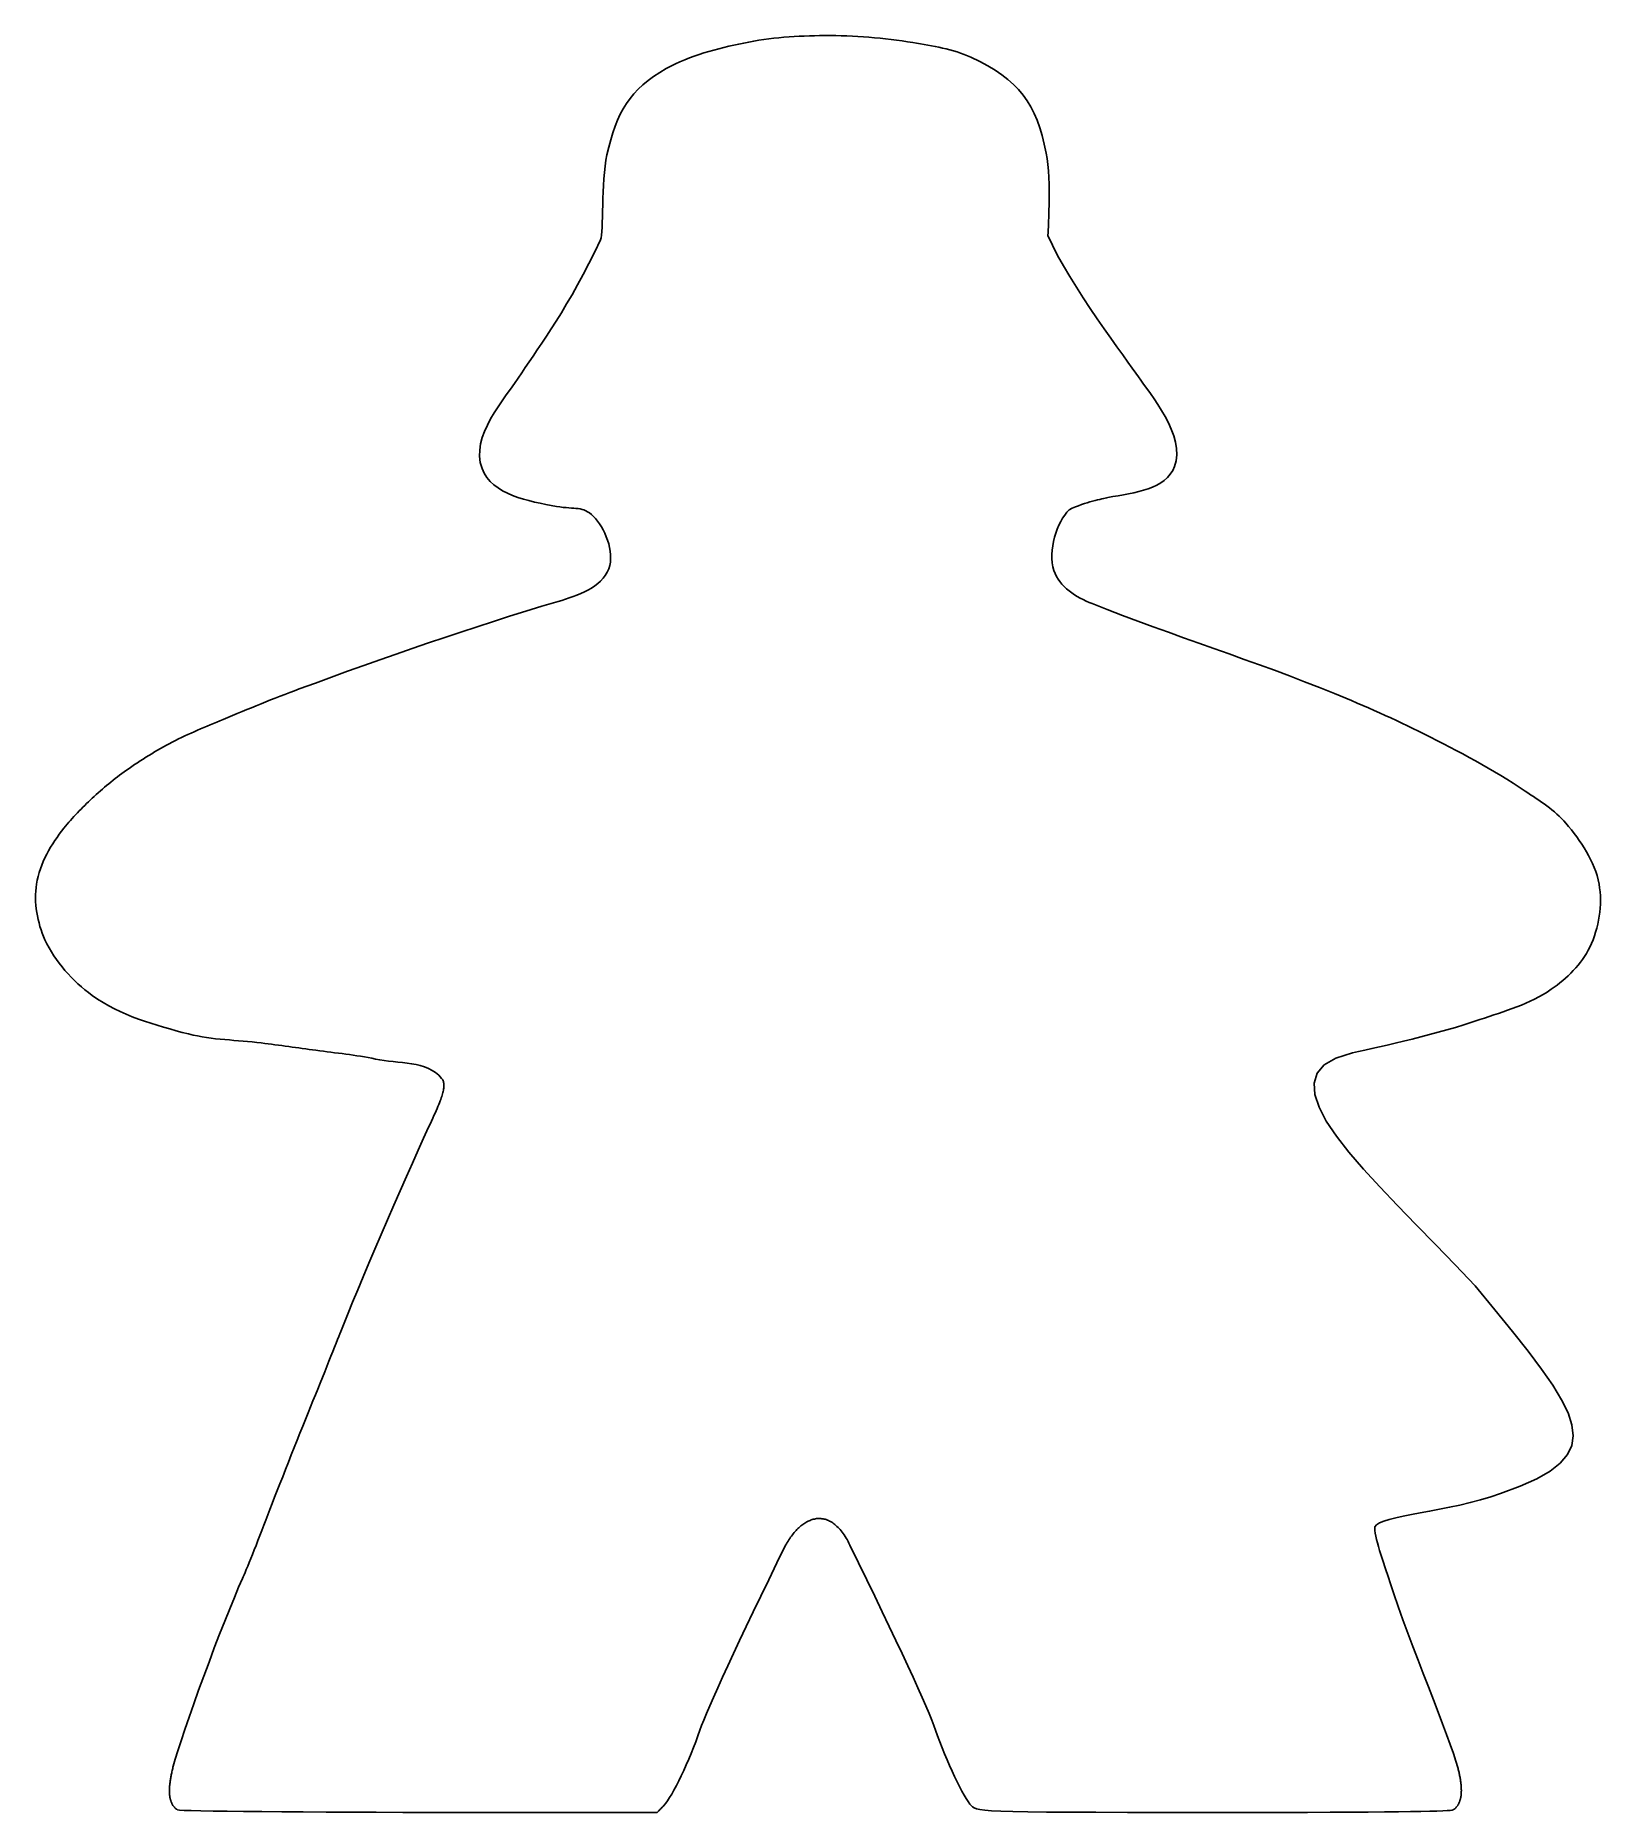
# Model space of a CAD drawing. Extents: x 0 to 169, y 0 to 192.
import ezdxf

# ---------------------------------------------------------------- set-up
doc = ezdxf.new("R2010")
doc.units = 0
doc.layers.get('0').update_dxf_attribs({"linetype": 'CONTINUOUS'})

msp = doc.modelspace()

# ---------------------------------------------------------------- linework, layer by layer
at = {"color": 7}
msp.add_lwpolyline([(15.317751, 0.277246), (15.271733, 0.307496), (15.226964, 0.338942), (15.183441, 0.371591), (15.141164, 0.405453), (15.100132, 0.440534), (15.060344, 0.476845), (15.0218, 0.514395), (14.984499, 0.553193), (14.948438, 0.593249), (14.913619, 0.634569), (14.880039, 0.677164), (14.847699, 0.721045), (14.816596, 0.766215), (14.78673, 0.812689), (14.758101, 0.860473), (14.730707, 0.909574), (14.704547, 0.960004), (14.679621, 1.011772), (14.655927, 1.064887), (14.633467, 1.119357), (14.612237, 1.175189), (14.592237, 1.232395), (14.573465, 1.290981), (14.55592, 1.35096), (14.539603, 1.412335), (14.524514, 1.475124), (14.51065, 1.539325), (14.498011, 1.604955), (14.486597, 1.672021), (14.476405, 1.74053), (14.467436, 1.810494), (14.459686, 1.881918), (14.453156, 1.954813), (14.447846, 2.02919), (14.443755, 2.105054), (14.440882, 2.182416), (14.439215, 2.261285), (14.438765, 2.341671), (14.439533, 2.423581), (14.441517, 2.507025), (14.444719, 2.592012), (14.449134, 2.678549), (14.454759, 2.766645), (14.461596, 2.856312), (14.469642, 2.947559), (14.478897, 3.040391), (14.489362, 3.134818), (14.501032, 3.230851), (14.51391, 3.328498), (14.527991, 3.427767), (14.543278, 3.528669), (14.559767, 3.631211), (14.57746, 3.735403), (14.596354, 3.841253), (14.616449, 3.948771), (14.637745, 4.057965), (14.66024, 4.168846), (14.683934, 4.281419), (14.708823, 4.395698), (14.734908, 4.511686), (14.76219, 4.629396), (14.790667, 4.748837), (14.820338, 4.870016), (14.851202, 4.992944), (15.055198, 5.732362), (15.336331, 6.655972), (15.685571, 7.739298), (16.093892, 8.957879), (16.552265, 10.287238), (17.051661, 11.702913), (17.583052, 13.180431), (18.137411, 14.695324), (18.705708, 16.223123), (19.278916, 17.73936), (19.848007, 19.219564), (20.403951, 20.639268), (20.937721, 21.974003), (21.44029, 23.199297), (21.902627, 24.290684), (22.315706, 25.223695), (22.392078, 25.395809), (22.487614, 25.61876), (22.600909, 25.889022), (22.730563, 26.203066), (22.875172, 26.557367), (23.033333, 26.948395), (23.203642, 27.372628), (23.384699, 27.826534), (23.575099, 28.306589), (23.77344, 28.809265), (23.978318, 29.331034), (24.188332, 29.868374), (24.402079, 30.417752), (24.618154, 30.975644), (24.835157, 31.538522), (25.051683, 32.102862), (25.277888, 32.691909), (25.52328, 33.327285), (25.785499, 34.003018), (26.062188, 34.713143), (26.350987, 35.451688), (26.649535, 36.212691), (26.955478, 36.990174), (27.266456, 37.778175), (27.580109, 38.570723), (27.894077, 39.361851), (28.206002, 40.14559), (28.513527, 40.915969), (28.814292, 41.66702), (29.10594, 42.392778), (29.38611, 43.087269), (29.652442, 43.744529), (29.911813, 44.383487), (30.171562, 45.024279), (30.430018, 45.662745), (30.68551, 46.294729), (30.93637, 46.916063), (31.180924, 47.522594), (31.417499, 48.110159), (31.644426, 48.6746), (31.860035, 49.211755), (32.062653, 49.717466), (32.250611, 50.18757), (32.422233, 50.617909), (32.575852, 51.004325), (32.709798, 51.342653), (32.822396, 51.628739), (32.911976, 51.858419), (33.275167, 52.781457), (33.706123, 53.851731), (34.196867, 55.050691), (34.739427, 56.359783), (35.325826, 57.760461), (35.948094, 59.234171), (36.598255, 60.762368), (37.268336, 62.326494), (37.950363, 63.908004), (38.636364, 65.488345), (39.318362, 67.048968), (39.988387, 68.57132), (40.638461, 70.036855), (41.260615, 71.427018), (41.846871, 72.72326), (42.389256, 73.907032), (42.545244, 74.245434), (42.692061, 74.565366), (42.829907, 74.867549), (42.95897, 75.152709), (43.079446, 75.42157), (43.191526, 75.674861), (43.295407, 75.913306), (43.391281, 76.137633), (43.47934, 76.348562), (43.559778, 76.546822), (43.63279, 76.733136), (43.698568, 76.908232), (43.757306, 77.072835), (43.809198, 77.227669), (43.854434, 77.37346), (43.893211, 77.510935), (43.927187, 77.642205), (43.957624, 77.769017), (43.984133, 77.891541), (44.006331, 78.009944), (44.023794, 78.1244), (44.036176, 78.235073), (44.043056, 78.342139), (44.044114, 78.445763), (44.038822, 78.54612), (44.026863, 78.643373), (44.00784, 78.737697), (43.981352, 78.829261), (43.947017, 78.918235), (43.90444, 79.004788), (43.85323, 79.08909), (43.792998, 79.171309), (43.484303, 79.508264), (43.14099, 79.795469), (42.766539, 80.037674), (42.36443, 80.239625), (41.938142, 80.406069), (41.491155, 80.541758), (41.026948, 80.651441), (40.549005, 80.739862), (40.060801, 80.811773), (39.565819, 80.871924), (39.067537, 80.925057), (38.569435, 80.975929), (38.074995, 81.029279), (37.587696, 81.089866), (37.111014, 81.162428), (36.648435, 81.251722), (36.252423, 81.33495), (35.855326, 81.412285), (35.457244, 81.484299), (35.058292, 81.551572), (34.658573, 81.614681), (34.258198, 81.674193), (33.857274, 81.730692), (33.455907, 81.784752), (33.054203, 81.836946), (32.652275, 81.887852), (32.250227, 81.938044), (31.848166, 81.9881), (31.446203, 82.038593), (31.044441, 82.090102), (30.642992, 82.143199), (30.241963, 82.198462), (29.873866, 82.250207), (29.50572, 82.301605), (29.137526, 82.352667), (28.769287, 82.403401), (28.401005, 82.453817), (28.032679, 82.503927), (27.664312, 82.553742), (27.295909, 82.603272), (26.927466, 82.652527), (26.558992, 82.70152), (26.190482, 82.750256), (25.82194, 82.798752), (25.453368, 82.847014), (25.084767, 82.895052), (24.716139, 82.942881), (24.347487, 82.990506), (23.85713, 83.049643), (23.365492, 83.101827), (22.87286, 83.148587), (22.379519, 83.191454), (21.885754, 83.231951), (21.391853, 83.271615), (20.898102, 83.311967), (20.404785, 83.354541), (19.912191, 83.400864), (19.420603, 83.452463), (18.93031, 83.510867), (18.441595, 83.577608), (17.954747, 83.654213), (17.47005, 83.742211), (16.987791, 83.843131), (16.508255, 83.9585), (15.828892, 84.13476), (15.147596, 84.31537), (14.465625, 84.501801), (13.784236, 84.695529), (13.104689, 84.898025), (12.428238, 85.110766), (11.756143, 85.33522), (11.08966, 85.572866), (10.430047, 85.825175), (9.778561, 86.093621), (9.13646, 86.379678), (8.505001, 86.684822), (7.885441, 87.010522), (7.279039, 87.35825), (6.687052, 87.729487), (6.110736, 88.125701), (5.714726, 88.41955), (5.325438, 88.725882), (4.943655, 89.044337), (4.570159, 89.374566), (4.205734, 89.716217), (3.851163, 90.068936), (3.50723, 90.432373), (3.174718, 90.806168), (2.85441, 91.189975), (2.547089, 91.583437), (2.253539, 91.986207), (1.974542, 92.397925), (1.710882, 92.818242), (1.463343, 93.246804), (1.232707, 93.683258), (1.019694, 94.127253), (0.867729, 94.476447), (0.726795, 94.832404), (0.597238, 95.194426), (0.479401, 95.561807), (0.373629, 95.933851), (0.280267, 96.309856), (0.199659, 96.689123), (0.13215, 97.070946), (0.078086, 97.454626), (0.037809, 97.839465), (0.011666, 98.224759), (0, 98.60981), (0.003156, 98.993916), (0.02148, 99.376374), (0.055315, 99.756488), (0.105006, 100.133551), (0.179386, 100.546515), (0.274361, 100.957331), (0.388665, 101.365395), (0.521031, 101.770113), (0.670194, 102.17088), (0.834887, 102.567098), (1.013845, 102.958169), (1.205802, 103.343492), (1.409492, 103.722468), (1.623649, 104.094496), (1.847006, 104.458975), (2.078299, 104.815308), (2.316261, 105.162894), (2.559626, 105.501132), (2.807128, 105.829427), (3.057501, 106.147173), (3.232479, 106.362541), (3.409968, 106.575893), (3.58987, 106.787279), (3.772089, 106.996742), (3.956529, 107.204326), (4.143091, 107.410072), (4.33168, 107.614031), (4.522197, 107.816241), (4.714547, 108.016751), (4.908632, 108.215601), (5.104355, 108.41284), (5.301619, 108.60851), (5.500328, 108.802656), (5.700384, 108.995323), (5.90169, 109.186553), (6.10415, 109.376394), (6.322807, 109.578573), (6.543081, 109.779103), (6.764961, 109.977953), (6.98844, 110.175084), (7.213507, 110.370457), (7.440154, 110.56404), (7.668369, 110.755794), (7.898145, 110.945683), (8.129472, 111.133669), (8.36234, 111.319719), (8.59674, 111.503795), (8.832663, 111.685857), (9.070098, 111.865875), (9.309038, 112.043804), (9.549472, 112.219617), (9.791391, 112.393271), (10.088551, 112.602668), (10.387572, 112.809548), (10.688415, 113.013902), (10.991041, 113.215718), (11.295412, 113.414989), (11.60149, 113.611701), (11.909235, 113.805847), (12.21861, 113.997416), (12.529575, 114.186397), (12.842092, 114.372783), (13.156124, 114.55656), (13.47163, 114.737718), (13.788573, 114.916251), (14.106914, 115.092146), (14.426615, 115.265392), (14.747637, 115.43598), (15.080211, 115.60803), (15.414961, 115.775657), (15.751697, 115.939236), (16.090228, 116.099144), (16.430365, 116.255765), (16.771917, 116.409466), (17.114693, 116.560633), (17.458504, 116.709639), (17.803159, 116.856861), (18.148468, 117.002678), (18.49424, 117.147469), (18.840286, 117.291606), (19.186415, 117.43547), (19.532436, 117.579441), (19.87816, 117.72389), (20.223396, 117.869196), (20.733411, 118.084538), (21.243726, 118.29925), (21.754381, 118.513208), (22.265417, 118.726293), (22.776876, 118.938386), (23.288797, 119.149359), (23.801223, 119.359094), (24.314195, 119.567472), (24.827752, 119.774368), (25.341937, 119.979661), (25.856791, 120.183232), (26.372354, 120.384958), (26.888665, 120.584716), (27.405772, 120.782386), (27.92371, 120.977847), (28.442521, 121.170977), (30.171978, 121.807752), (31.905904, 122.441024), (33.643769, 123.070201), (35.385032, 123.694694), (37.129154, 124.313909), (38.875603, 124.927259), (40.62384, 125.534147), (42.373328, 126.133986), (44.123529, 126.726184), (45.873906, 127.310152), (47.623924, 127.885292), (49.373045, 128.451019), (51.120731, 129.006742), (52.866449, 129.551866), (54.609657, 130.085803), (56.349819, 130.607958), (56.744865, 130.726785), (57.149228, 130.853055), (57.559367, 130.988072), (57.971746, 131.133132), (58.382832, 131.289538), (58.789081, 131.458593), (59.186956, 131.641593), (59.572925, 131.839845), (59.943448, 132.054642), (60.294986, 132.287292), (60.624001, 132.539091), (60.92696, 132.811342), (61.200322, 133.105347), (61.44055, 133.422402), (61.64411, 133.763815), (61.807459, 134.13088), (61.915223, 134.484268), (61.982875, 134.853198), (62.012998, 135.23433), (62.008182, 135.624331), (61.971008, 136.019862), (61.904066, 136.417589), (61.809943, 136.814176), (61.691227, 137.206283), (61.550503, 137.590574), (61.390362, 137.963716), (61.213384, 138.322372), (61.022159, 138.6632), (60.819277, 138.98287), (60.607324, 139.278044), (60.388884, 139.545382), (60.166545, 139.781552), (59.948282, 139.982431), (59.738531, 140.14855), (59.534571, 140.283554), (59.333686, 140.391086), (59.133153, 140.474784), (58.930255, 140.538295), (58.722269, 140.585261), (58.50648, 140.619321), (58.280163, 140.644112), (58.040604, 140.663294), (57.78508, 140.680492), (57.510874, 140.699357), (57.215263, 140.72354), (56.89553, 140.756674), (56.548955, 140.802399), (56.172818, 140.864359), (55.607625, 140.96765), (55.022976, 141.077981), (54.424853, 141.19816), (53.819238, 141.330994), (53.212109, 141.479288), (52.609446, 141.645848), (52.01723, 141.833486), (51.441443, 142.045004), (50.888067, 142.283208), (50.363078, 142.550906), (49.872461, 142.850906), (49.422196, 143.186014), (49.018259, 143.559037), (48.666636, 143.972782), (48.373306, 144.430053), (48.144248, 144.933659), (47.958275, 145.593122), (47.878231, 146.25907), (47.894397, 146.92971), (47.99705, 147.603252), (48.176474, 148.2779), (48.42295, 148.951865), (48.726755, 149.623353), (49.078172, 150.290572), (49.467482, 150.951731), (49.884963, 151.605035), (50.320898, 152.248695), (50.765565, 152.880917), (51.209245, 153.499907), (51.64222, 154.103876), (52.054769, 154.691029), (52.437174, 155.259576), (52.815485, 155.832529), (53.221221, 156.43593), (53.652844, 157.072525), (54.108822, 157.745064), (54.587625, 158.456294), (55.087719, 159.208964), (55.60757, 160.005823), (56.14565, 160.849616), (56.700423, 161.743096), (57.270357, 162.68901), (57.853919, 163.690101), (58.449581, 164.749125), (59.055805, 165.868826), (59.671062, 167.051952), (60.293817, 168.301252), (60.922538, 169.619474), (60.984734, 169.819882), (61.033021, 170.117396), (61.069843, 170.501825), (61.097645, 170.962977), (61.118865, 171.49066), (61.135957, 172.074683), (61.151355, 172.704854), (61.167521, 173.370982), (61.186889, 174.062874), (61.211919, 174.77034), (61.245029, 175.483186), (61.288677, 176.191223), (61.345306, 176.884257), (61.41736, 177.552097), (61.507284, 178.184552), (61.617522, 178.77143), (61.81393, 179.609924), (62.023097, 180.401285), (62.248109, 181.148292), (62.492055, 181.853725), (62.758025, 182.520365), (63.049106, 183.150991), (63.368387, 183.748382), (63.718957, 184.315319), (64.103904, 184.854582), (64.52632, 185.36895), (64.98929, 185.861203), (65.495904, 186.334121), (66.049248, 186.790483), (66.652416, 187.23307), (67.308495, 187.664661), (68.020571, 188.088037), (68.503984, 188.348036), (68.995413, 188.59215), (69.49424, 188.821252), (69.999835, 189.036213), (70.511581, 189.237906), (71.028849, 189.427203), (71.55102, 189.604976), (72.07747, 189.772097), (72.607573, 189.929439), (73.140706, 190.077874), (73.676249, 190.218274), (74.213573, 190.351511), (74.752061, 190.478457), (75.291086, 190.599985), (75.830026, 190.716966), (76.368255, 190.830274), (76.905637, 190.937162), (77.444852, 191.03504), (77.985735, 191.124229), (78.528133, 191.205054), (79.071881, 191.277835), (79.616825, 191.342897), (80.162803, 191.400562), (80.709655, 191.451153), (81.257223, 191.494992), (81.80535, 191.532401), (82.353873, 191.563705), (82.902633, 191.589224), (83.451474, 191.609283), (84.000235, 191.624203), (84.548756, 191.634308), (85.096878, 191.63992), (85.693881, 191.640373), (86.291067, 191.634196), (86.88834, 191.621438), (87.485605, 191.602145), (88.082759, 191.576367), (88.679712, 191.544152), (89.276366, 191.505546), (89.87262, 191.460599), (90.46838, 191.409358), (91.063549, 191.351872), (91.658031, 191.288187), (92.251727, 191.218353), (92.844542, 191.142417), (93.436378, 191.060427), (94.027137, 190.972432), (94.616726, 190.878478), (95.015057, 190.813016), (95.414241, 190.746993), (95.813887, 190.67959), (96.213598, 190.60999), (96.612981, 190.537373), (97.011645, 190.460922), (97.409189, 190.379817), (97.805228, 190.293242), (98.199362, 190.200376), (98.591197, 190.100402), (98.980341, 189.992501), (99.366399, 189.875856), (99.748979, 189.749647), (100.127685, 189.613056), (100.502123, 189.465265), (100.8719, 189.305456), (101.816044, 188.839927), (102.68274, 188.370188), (103.476104, 187.891968), (104.200258, 187.400994), (104.859319, 186.892994), (105.457412, 186.363695), (105.998654, 185.808826), (106.487165, 185.224113), (106.927067, 184.605286), (107.322479, 183.948071), (107.67752, 183.248197), (107.996312, 182.50139), (108.282972, 181.70338), (108.541626, 180.849893), (108.776388, 179.936657), (108.99138, 178.959401), (109.089684, 178.380232), (109.166849, 177.742146), (109.224915, 177.058426), (109.265925, 176.342359), (109.291934, 175.60723), (109.304951, 174.866325), (109.307068, 174.132928), (109.300268, 173.420327), (109.286616, 172.741805), (109.268174, 172.110649), (109.246955, 171.540144), (109.225021, 171.043576), (109.20441, 170.634229), (109.187159, 170.32539), (109.175305, 170.130344), (109.170913, 170.062376), (109.653823, 169.023753), (110.214965, 167.934891), (110.841212, 166.809035), (111.519434, 165.659429), (112.236503, 164.499316), (112.979292, 163.341944), (113.734666, 162.200555), (114.489501, 161.088392), (115.230666, 160.018703), (115.945033, 159.00473), (116.619469, 158.059717), (117.240851, 157.196911), (117.796044, 156.429553), (118.271924, 155.770892), (118.655358, 155.234169), (118.933218, 154.832629), (119.185102, 154.469827), (119.491431, 154.044763), (119.840311, 153.563862), (120.219853, 153.033544), (120.618164, 152.460227), (121.023353, 151.85033), (121.423527, 151.210279), (121.806794, 150.546487), (122.161265, 149.865381), (122.475045, 149.173377), (122.736244, 148.476895), (122.93297, 147.782356), (123.053331, 147.096183), (123.085436, 146.424792), (123.01739, 145.774608), (122.837304, 145.152046), (122.628286, 144.714565), (122.369434, 144.323829), (122.064517, 143.976354), (121.717304, 143.668657), (121.331566, 143.397252), (120.911066, 143.158654), (120.459578, 142.949382), (119.980868, 142.765949), (119.478707, 142.604873), (118.956861, 142.46267), (118.419104, 142.335855), (117.869199, 142.220941), (117.310915, 142.114449), (116.748025, 142.012892), (116.184293, 141.912786), (115.623492, 141.810649), (115.495688, 141.779108), (115.342944, 141.744292), (115.16683, 141.705459), (114.968911, 141.661877), (114.750759, 141.612807), (114.513941, 141.557515), (114.260026, 141.495258), (113.990582, 141.425308), (113.707181, 141.346919), (113.411388, 141.259361), (113.104773, 141.161894), (112.788905, 141.053782), (112.465352, 140.934288), (112.135681, 140.802677), (111.801464, 140.658209), (111.464269, 140.50015), (111.217256, 140.232235), (110.980719, 139.926763), (110.756537, 139.58771), (110.546601, 139.219053), (110.352797, 138.824763), (110.177013, 138.408819), (110.021131, 137.975199), (109.88704, 137.527873), (109.776629, 137.070821), (109.691783, 136.60802), (109.634387, 136.143438), (109.606328, 135.68106), (109.609503, 135.224855), (109.64578, 134.778799), (109.717053, 134.346872), (109.825209, 133.933046), (109.942475, 133.615958), (110.088666, 133.311931), (110.26155, 133.020865), (110.458897, 132.742667), (110.678483, 132.477231), (110.918079, 132.224467), (111.175455, 131.984276), (111.448386, 131.756557), (111.734639, 131.541215), (112.031988, 131.338152), (112.338206, 131.147274), (112.651063, 130.968477), (112.96833, 130.801667), (113.287782, 130.646746), (113.607187, 130.503617), (113.92432, 130.37218), (115.574857, 129.723628), (117.223719, 129.092353), (118.870803, 128.475858), (120.516001, 127.871645), (122.159209, 127.277214), (123.800324, 126.690066), (125.439243, 126.107705), (127.07586, 125.527633), (128.71007, 124.947346), (130.341771, 124.36435), (131.970859, 123.776146), (133.597229, 123.180236), (135.220775, 122.57412), (136.841393, 121.955302), (138.458982, 121.321281), (140.073435, 120.66956), (140.68503, 120.417737), (141.295945, 120.164023), (141.906079, 119.908261), (142.515338, 119.650295), (143.123623, 119.389969), (143.730834, 119.127121), (144.336873, 118.861598), (144.941641, 118.593239), (145.545042, 118.321891), (146.146974, 118.047393), (146.747343, 117.769589), (147.346048, 117.488321), (147.94299, 117.203433), (148.538072, 116.914768), (149.131194, 116.622165), (149.72226, 116.325469), (150.421419, 115.970501), (151.119982, 115.613616), (151.817596, 115.254343), (152.513913, 114.892213), (153.208582, 114.52676), (153.901251, 114.157513), (154.591572, 113.784003), (155.279193, 113.405763), (155.963762, 113.022321), (156.644932, 112.633206), (157.322353, 112.237953), (157.99567, 111.836093), (158.664536, 111.427156), (159.328604, 111.010672), (159.987517, 110.586172), (160.640926, 110.153187), (160.931748, 109.958586), (161.223915, 109.764152), (161.516655, 109.569214), (161.809199, 109.373105), (162.100781, 109.175157), (162.390624, 108.974704), (162.677961, 108.771075), (162.962023, 108.563605), (163.242043, 108.351623), (163.517244, 108.134461), (163.786859, 107.911457), (164.050117, 107.681934), (164.306252, 107.445232), (164.55449, 107.200678), (164.794062, 106.947606), (165.024199, 106.685349), (165.323774, 106.325219), (165.620163, 105.958157), (165.911868, 105.584238), (166.197401, 105.203536), (166.475269, 104.816128), (166.743978, 104.422087), (167.002031, 104.021492), (167.24794, 103.614415), (167.48021, 103.200932), (167.697348, 102.78112), (167.897863, 102.355053), (168.080258, 101.922806), (168.243041, 101.484455), (168.384722, 101.040074), (168.503806, 100.589743), (168.598799, 100.13353), (168.665257, 99.708101), (168.712946, 99.278394), (168.74223, 98.845329), (168.753475, 98.409828), (168.747019, 97.972813), (168.723233, 97.5352), (168.682484, 97.09791), (168.625125, 96.661866), (168.551518, 96.227989), (168.462023, 95.797194), (168.356997, 95.370408), (168.236799, 94.948546), (168.101793, 94.532531), (167.952335, 94.123281), (167.788788, 93.72172), (167.611507, 93.328766), (167.437945, 92.984226), (167.248342, 92.647912), (167.043655, 92.319765), (166.824837, 91.999743), (166.59284, 91.687789), (166.348619, 91.383857), (166.093126, 91.087891), (165.827321, 90.799845), (165.552154, 90.519667), (165.268576, 90.247305), (164.977548, 89.982711), (164.680016, 89.725829), (164.376941, 89.476613), (164.069273, 89.235011), (163.757967, 89.000974), (163.443975, 88.774448), (163.012022, 88.482774), (162.569138, 88.209579), (162.11628, 87.953409), (161.654402, 87.712813), (161.184463, 87.486338), (160.707411, 87.272525), (160.224208, 87.069929), (159.735808, 86.877092), (159.243167, 86.692561), (158.747237, 86.514886), (158.248979, 86.34261), (157.749343, 86.174285), (157.249288, 86.008452), (156.749771, 85.843662), (156.251743, 85.678458), (155.756162, 85.511392), (154.898851, 85.226963), (154.012929, 84.947679), (153.104463, 84.67414), (152.179517, 84.406937), (151.244159, 84.146677), (150.304449, 83.89395), (149.366456, 83.649355), (148.436245, 83.41349), (147.519882, 83.186954), (146.623428, 82.970342), (145.752949, 82.764253), (144.914516, 82.569284), (144.114189, 82.386031), (143.358033, 82.215092), (142.652114, 82.057067), (142.002499, 81.912548), (140.224242, 81.36216), (138.966974, 80.628761), (138.19348, 79.722473), (137.866551, 78.653416), (137.948968, 77.431711), (138.403522, 76.067474), (139.192999, 74.570827), (140.280188, 72.951886), (141.627875, 71.220775), (143.198847, 69.387612), (144.955889, 67.462515), (146.861794, 65.455605), (148.879345, 63.377001), (150.971329, 61.236824), (153.100534, 59.04519), (155.229747, 56.812223), (157.354156, 54.225815), (159.264572, 51.875969), (160.95106, 49.745837), (162.403689, 47.818578), (163.61252, 46.077342), (164.567621, 44.505283), (165.259057, 43.085558), (165.676894, 41.80132), (165.811197, 40.635722), (165.652034, 39.571917), (165.189471, 38.593062), (164.41357, 37.682311), (163.314401, 36.822817), (161.882026, 35.997735), (160.106513, 35.190216), (157.977927, 34.383417), (156.916691, 34.02914), (155.823197, 33.708936), (154.710492, 33.419236), (153.591611, 33.156475), (152.479602, 32.917085), (151.387503, 32.697502), (150.328357, 32.494154), (149.315204, 32.30348), (148.361087, 32.121907), (147.479048, 31.945874), (146.682131, 31.77181), (145.983372, 31.596148), (145.395814, 31.415324), (144.932503, 31.225768), (144.606478, 31.023918), (144.430778, 30.8062), (144.412311, 30.624193), (144.42292, 30.392947), (144.459801, 30.117614), (144.520144, 29.803347), (144.601146, 29.455298), (144.699995, 29.078622), (144.813879, 28.678471), (144.939996, 28.259995), (145.075528, 27.828352), (145.217673, 27.388688), (145.363617, 26.946162), (145.510554, 26.505922), (145.655672, 26.073124), (145.796163, 25.652918), (145.92922, 25.250458), (146.052029, 24.870897), (146.480191, 23.566472), (146.950466, 22.200987), (147.454662, 20.789051), (147.984575, 19.345275), (148.532008, 17.88427), (149.088765, 16.420648), (149.646647, 14.969017), (150.197454, 13.543995), (150.732992, 12.160184), (151.245061, 10.832203), (151.725463, 9.57466), (152.165999, 8.402167), (152.558474, 7.329334), (152.894686, 6.370773), (153.166439, 5.541095), (153.365535, 4.854911), (153.395283, 4.740063), (153.423839, 4.626652), (153.451205, 4.514675), (153.477372, 4.40413), (153.502349, 4.295016), (153.526135, 4.187325), (153.54873, 4.081055), (153.570135, 3.976209), (153.590349, 3.872775), (153.609373, 3.770757), (153.627206, 3.670149), (153.643848, 3.570949), (153.6593, 3.473154), (153.673561, 3.376761), (153.686631, 3.281765), (153.698511, 3.188163), (153.709174, 3.095956), (153.718646, 3.005138), (153.726927, 2.915706), (153.734018, 2.827655), (153.739918, 2.740988), (153.744601, 2.655694), (153.748094, 2.571779), (153.750475, 2.489232), (153.751533, 2.408055), (153.751438, 2.328243), (153.750115, 2.249792), (153.747734, 2.1727), (153.74403, 2.096966), (153.739135, 2.022586), (153.73305, 1.949553), (153.725747, 1.87787), (153.717254, 1.80753), (153.70757, 1.738529), (153.696669, 1.67087), (153.684578, 1.604544), (153.671296, 1.53955), (153.656797, 1.475886), (153.641107, 1.413547), (153.6242, 1.352531), (153.606103, 1.292836), (153.586788, 1.234456), (153.566283, 1.177393), (153.544561, 1.12164), (153.521648, 1.067194), (153.497518, 1.014053), (153.472197, 0.962216), (153.445665, 0.911675), (153.417926, 0.862433), (153.388983, 0.814483), (153.358836, 0.767823), (153.327483, 0.722447), (153.294921, 0.678357), (153.261155, 0.635548), (153.226182, 0.594016), (153.19, 0.553757), (153.152609, 0.514771), (153.114012, 0.477054), (153.074205, 0.440603), (153.033187, 0.405413), (152.990962, 0.371483), (152.947526, 0.338812), (152.902877, 0.307393), (152.85702, 0.277225), (152.760264, 0.250063), (152.54919, 0.223605), (152.212984, 0.197993), (151.740835, 0.17336), (151.121932, 0.149865), (150.345462, 0.12764), (149.400617, 0.106818), (148.276579, 0.087529), (146.962542, 0.069908), (145.447689, 0.054113), (143.721214, 0.040275), (141.772301, 0.028554), (139.590139, 0.019082), (137.163918, 0.011964), (134.482823, 0.007387), (131.536048, 0.005535), (126.312707, 0.004741), (121.734902, 0.005271), (117.758863, 0.008154), (114.340824, 0.014372), (111.437014, 0.024956), (109.003665, 0.04091), (106.997004, 0.063267), (105.373267, 0.093059), (104.08868, 0.131307), (103.099477, 0.179038), (102.361888, 0.237276), (101.832142, 0.307044), (101.466471, 0.389366), (101.221105, 0.48527), (101.052277, 0.595781), (100.916215, 0.721921), (100.750334, 0.912103), (100.561832, 1.171512), (100.353406, 1.494449), (100.127751, 1.875205), (99.887565, 2.308085), (99.635547, 2.787383), (99.374395, 3.307395), (99.106801, 3.862422), (98.835468, 4.446757), (98.563093, 5.054703), (98.292368, 5.680551), (98.025994, 6.318607), (97.76667, 6.963161), (97.517089, 7.608515), (97.279953, 8.248962), (97.057955, 8.878806), (96.882115, 9.361858), (96.646753, 9.959769), (96.353142, 10.66977), (96.002572, 11.489092), (95.596322, 12.414962), (95.135672, 13.444612), (94.62191, 14.575274), (94.05631, 15.804174), (93.440159, 17.128543), (92.77474, 18.545612), (92.06133, 20.05261), (91.301217, 21.646767), (90.495677, 23.325312), (89.645997, 25.08548), (88.753456, 26.924492), (87.81934, 28.839586), (87.717904, 29.041667), (87.615285, 29.235623), (87.511531, 29.421535), (87.40669, 29.599486), (87.300807, 29.769554), (87.193928, 29.931831), (87.086103, 30.086393), (86.977372, 30.233327), (86.86779, 30.372712), (86.757395, 30.504633), (86.646241, 30.629175), (86.53437, 30.746415), (86.421829, 30.856442), (86.308664, 30.959333), (86.194925, 31.055175), (86.080657, 31.144049), (85.965904, 31.226038), (85.850715, 31.301227), (85.735137, 31.369696), (85.619215, 31.431529), (85.502995, 31.486809), (85.386525, 31.535619), (85.269852, 31.57804), (85.15302, 31.614155), (85.036079, 31.644051), (84.919072, 31.66781), (84.802047, 31.685511), (84.685051, 31.697232), (84.568129, 31.703079), (84.451329, 31.703106), (84.334698, 31.697417), (84.218281, 31.686067), (84.102124, 31.66916), (83.986276, 31.646776), (83.870783, 31.619005), (83.755689, 31.585924), (83.641042, 31.547613), (83.52689, 31.504158), (83.413278, 31.455638), (83.300254, 31.402139), (83.187861, 31.343746), (83.076149, 31.280537), (82.965164, 31.212597), (82.854952, 31.140006), (82.74556, 31.062854), (82.637033, 30.981217), (82.529419, 30.895179), (82.422766, 30.804824), (82.317118, 30.710236), (82.21252, 30.611496), (82.10902, 30.508684), (82.006666, 30.40189), (81.905505, 30.291191), (81.80558, 30.176671), (81.706943, 30.058416), (81.609635, 29.936504), (81.513705, 29.811023), (81.419198, 29.682049), (81.326166, 29.549672), (81.234649, 29.41397), (81.144696, 29.275027), (81.056354, 29.132927), (80.969671, 28.987753), (80.88469, 28.839586), (79.95057, 26.924492), (79.05803, 25.08548), (78.20835, 23.325312), (77.40281, 21.646767), (76.642694, 20.05261), (75.929282, 18.545612), (75.26386, 17.128543), (74.647706, 15.804174), (74.082107, 14.575274), (73.568339, 13.444612), (73.107689, 12.414962), (72.701434, 11.489092), (72.350861, 10.66977), (72.057253, 9.959769), (71.821888, 9.361858), (71.646048, 8.878806), (71.427878, 8.260096), (71.194849, 7.631602), (70.949498, 6.998655), (70.694374, 6.366597), (70.43201, 5.740763), (70.164956, 5.12649), (69.89575, 4.529114), (69.626933, 3.953973), (69.361048, 3.406405), (69.100637, 2.891745), (68.848243, 2.415331), (68.606404, 1.982502), (68.377666, 1.598591), (68.164568, 1.268936), (67.969652, 0.998879), (67.795461, 0.79375), (67.748146, 0.744141), (67.70083, 0.694531), (67.653515, 0.644922), (67.606197, 0.595313), (67.558881, 0.545703), (67.511566, 0.496094), (67.46425, 0.446484), (67.416935, 0.396875), (67.369619, 0.347266), (67.322304, 0.297656), (67.274989, 0.248047), (67.227671, 0.198438), (67.180355, 0.148828), (67.13304, 0.099219), (67.085724, 0.049609), (67.038409, 0), (65.699813, 0.000265), (64.36122, 0.000529), (63.022624, 0.000794), (61.68403, 0.001058), (60.345435, 0.001323), (59.006841, 0.001588), (57.668245, 0.001852), (56.32965, 0.002117), (54.991056, 0.002381), (53.65246, 0.002646), (52.313867, 0.00291), (50.975271, 0.003175), (49.636678, 0.00344), (48.298082, 0.003704), (46.959489, 0.003969), (45.620893, 0.004233), (42.574483, 0.006085), (39.609234, 0.010663), (36.740682, 0.017754), (33.984362, 0.027226), (31.355811, 0.038947), (28.870566, 0.052758), (26.544159, 0.068554), (24.392132, 0.086175), (22.430016, 0.105463), (20.67335, 0.126312), (19.137669, 0.148564), (17.83851, 0.172059), (16.791409, 0.196691), (16.011901, 0.222303), (15.515523, 0.248764), (15.317812, 0.275926), (15.31781, 0.275926), (15.317809, 0.275926), (15.317808, 0.275926), (15.317806, 0.275926), (15.317805, 0.275926), (15.317804, 0.275926), (15.317803, 0.275926), (15.317801, 0.275926), (15.3178, 0.275926), (15.317799, 0.275926), (15.317797, 0.275926), (15.317796, 0.275926), (15.317795, 0.275926), (15.317793, 0.275926), (15.317792, 0.275926), (15.317791, 0.275926), (15.317789, 0.275926), (15.317788, 0.275926), (15.317787, 0.275926), (15.317785, 0.275926), (15.317784, 0.275926), (15.317783, 0.275926), (15.317781, 0.275926), (15.31778, 0.275926), (15.317779, 0.275929), (15.317777, 0.275929), (15.317776, 0.275929), (15.317775, 0.275929), (15.317773, 0.275929), (15.317772, 0.275929), (15.317771, 0.275929), (15.317769, 0.275929), (15.317768, 0.275929), (15.317767, 0.275929), (15.317766, 0.275929), (15.317765, 0.275929), (15.317764, 0.275929), (15.317763, 0.275929), (15.317761, 0.275929), (15.31776, 0.275929), (15.317759, 0.275929), (15.317758, 0.275929), (15.317757, 0.275929), (15.317756, 0.275929), (15.317754, 0.275929), (15.317753, 0.275929), (15.317752, 0.275929), (15.317751, 0.275929), (15.317755, 0.275929), (15.317758, 0.275929), (15.317762, 0.275929), (15.317765, 0.275929), (15.317769, 0.275929), (15.317773, 0.275929), (15.317776, 0.275929), (15.31778, 0.275929), (15.317784, 0.275931), (15.317787, 0.275931), (15.317791, 0.275931), (15.317795, 0.275931), (15.317798, 0.275931), (15.317802, 0.275931), (15.317805, 0.275931)], close=True, dxfattribs=at)

doc.saveas('drawing.dxf')
